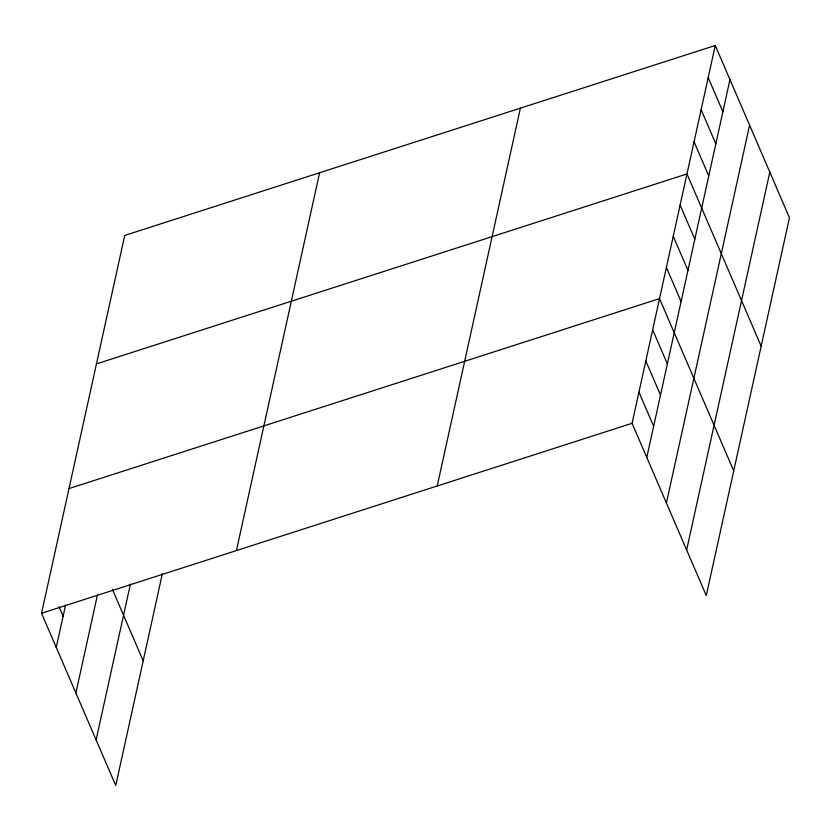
<?xml version="1.0" encoding="UTF-8"?>
<svg xmlns="http://www.w3.org/2000/svg" width="831" height="831" viewBox="0 0 831 831"><rect width="100%" height="100%" fill="white"/><g stroke="black" fill="none" stroke-linecap="round" stroke-linejoin="round"><path stroke-width="1.25" d="M162.398 573.567L115.738 785.524L41.55 613.257L124.733 235.443L715.262 45.476L789.45 217.743L706.267 595.557L632.079 423.301L715.262 45.476M56.248 647.391L65.576 604.999M75.881 692.971L97.559 594.477M96.105 739.943L130.415 584.089M236.43 550.569L319.603 172.755M437.21 485.99L520.383 108.165M646.778 457.424L729.961 79.61M666.41 503.004L749.593 125.19M686.635 549.977L769.818 172.152M96.448 363.905L686.977 173.939L761.165 346.195M69.004 488.576L659.534 298.62L733.721 470.876M41.55 613.257L632.079 423.301M708.189 77.595L722.887 111.718M701.125 109.702L715.823 143.836M694.051 141.821L708.75 175.954M680.122 205.101L694.82 239.235M673.255 236.274L687.954 270.407M666.389 267.447L681.088 301.57M652.667 329.782L667.366 363.916M645.812 360.955L660.51 395.089M638.946 392.128L653.644 426.251M112.434 589.428L143.192 660.842M59.053 606.807L63.114 616.218"/></g></svg>
